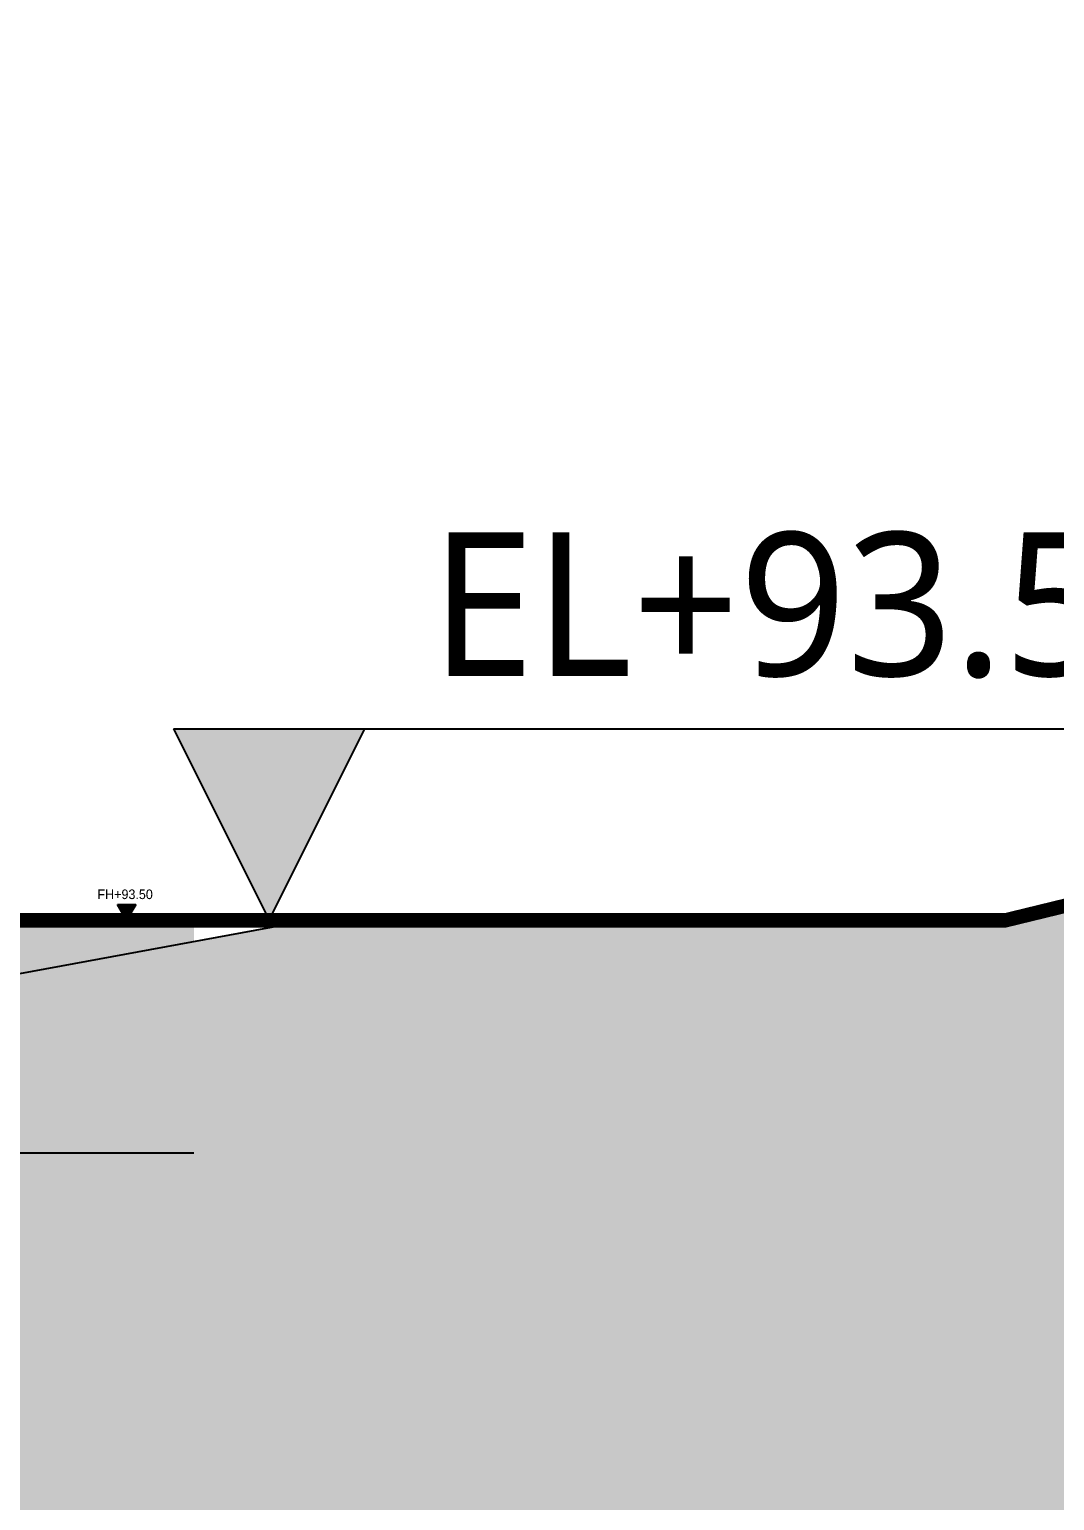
# Model space of a CAD drawing. Header units: millimetres. Extents: x 922366 to 1647943, y -534868 to 518781.
# Drawn here: x 1276432 to 1297848, y 168003 to 198729 of the extents above; entities that cross this region are included whole.
import ezdxf
from ezdxf.enums import TextEntityAlignment as Align
from ezdxf.xclip import XClip

# ---------------------------------------------------------------- set-up
doc = ezdxf.new("R2010")
doc.units = ezdxf.units.MM
doc.header["$XCLIPFRAME"] = 0
doc.layers.get('Defpoints').update_dxf_attribs({"color": 137})
for name, color, linetype in [('SYM-LEVEL', 7, 'Continuous'), ('XR-SECTION$0$ELE-7', 7, 'Continuous'), ('XR-SECTION$0$S-253', 253, 'Continuous'), ('XR-SECTION$0$버림콘크리트', 6, 'Continuous')]:
    doc.layers.add(name, color=color, linetype=linetype)
doc.styles.add('XR-SECTION$0$돋움', font='Dotum.ttf')
doc.styles.add('스타일1', font='malgun.ttf')

# ---------------------------------------------------------------- blocks, each defined once
blk = doc.blocks.new('XR-SECTION$0$단면레벨-1')
at = {"layer": 'Defpoints'}
blk.add_hatch(color=252, dxfattribs=at).paths.add_polyline_path([(2176.32, 144.32), (2178.59, 148.25), (2174.05, 148.25)])
at = {"layer": 'Defpoints', "color": 252}
for p, q in [((2174.05, 148.25), (2176.32, 144.32)), ((2178.59, 148.25), (2174.05, 148.25)), ((2176.32, 144.32), (2178.59, 148.25)), ((2178.59, 144.32), (2174.05, 144.32))]:
    blk.add_line(p, q, dxfattribs=at)
at = {"layer": 'Defpoints', "color": 252, "style": 'XR-SECTION$0$돋움'}
blk.add_attdef('GL.+1500', text='', height=2.81, dxfattribs=at).set_placement((2176.69, 150.85), align=Align.MIDDLE)
blk = doc.blocks.new('XR-SECTION')
at = {"layer": 'XR-SECTION$0$S-253'}
h = blk.add_hatch(color=252, dxfattribs=at)
h.dxf.hatch_style = 1
h.paths.add_polyline_path([(244606, 25473.637), (244606, 25643.637), (244706, 25643.637), (244706, 26033.637), (234206, 26033.637), (234206, 25643.637), (234306, 25643.637), (234306, 25473.637), (232606, 25473.637), (232606, 25643.637), (232706, 25643.637), (232706, 26033.637), (222206, 26033.637), (222206, 25643.637), (222306, 25643.637), (222306, 25473.637), (220606, 25473.637), (220606, 25643.637), (220706, 25643.637), (220706, 26033.637), (209800, 26033.637), (209800, 24943.637), (210460, 24943.637), (210460, 24443.637), (210573.75, 24443.637), (210560, 24416.137), (210560, 24273.637), (208357.5, 24273.637), (208357.5, 24443.637), (208460, 24443.637), (208460, 24943.637), (209050, 24943.637), (209050, 25943.637), (209030, 25943.637), (209030, 26043.637), (198450, 26043.637), (198450, 20890.305), (291450, 20890.305), (291450, 25743.637), (284685, 25743.637), (284685, 24943.637), (285085, 24943.637), (285085, 24643.637), (285135, 24643.637), (285135, 24583.637), (281460, 24583.637), (281460, 24443.637), (281573.75, 24443.637), (281560, 24416.137), (281560, 24273.637), (279357.5, 24273.637), (279357.5, 24443.637), (279460, 24443.637), (279460, 24943.637), (280100, 24943.637), (280100, 26033.637), (266600, 26033.637), (266600, 23643.637), (266700, 23643.637), (266700, 23583.637), (266700, 23383.637), (260925, 23383.637), (260925, 23583.637), (260925, 23643.637), (261025, 23643.637), (261025, 26033.637), (260206, 26033.637), (260206, 25643.637), (260306, 25643.637), (260306, 25473.637), (258606, 25473.637), (258606, 25643.637), (258706, 25643.637), (258706, 26033.637), (248525, 26033.637), (246206, 26033.637), (246206, 25643.637), (246306, 25643.637), (246306, 25473.637)])
at = {"layer": 'Defpoints', "color": 8}
blk.add_lwpolyline([(291450, 20890.305), (291450, 45890.305), (198450, 45890.305), (198450, 20890.305)], close=True, dxfattribs=at)
at = {"layer": 'XR-SECTION$0$ELE-7', "color": 8}
blk.add_line((284685, 25743.637), (291450, 25743.637), dxfattribs=at)
at = {"layer": 'XR-SECTION$0$버림콘크리트', "color": 8}
blk.add_line((286058.898, 25853.637), (286058.898, 25743.637), dxfattribs=at)
at = {"layer": 'Defpoints', "color": 8}
ref = blk.add_blockref('XR-SECTION$0$단면레벨-1', (468987.454, 13716.904), dxfattribs=dict(at, xscale=-83.33333333333333, yscale=83.33333333333333, zscale=83.33333333333333))
ref.add_attrib('GL.+1500', 'FH+93.50', dxfattribs={"color": 252, "height": 200, "style": 'XR-SECTION$0$돋움'}).set_placement((287596.757, 26287.405), align=Align.MIDDLE)
blk = doc.blocks.new('LEVEL2')
at = {"layer": 'SYM-LEVEL'}
blk.add_hatch(color=6, dxfattribs=at).paths.add_polyline_path([(2, 4), (-2, 4), (0, 0)])
at = {"layer": 'SYM-LEVEL', "color": 6}
for p, q in [((-2, 4), (6.348, 4)), ((-2, 4), (0, 0)), ((0, 0), (2, 4)), ((5.678, 4), (28.408, 4))]:
    blk.add_line(p, q, dxfattribs=at)
at = {"layer": 'SYM-LEVEL', "color": 3, "style": '스타일1'}
for tag, p in [('1층-바닥마감', (3.371, 5.105)), ('EL-+100', (3.371, 0.072))]:
    blk.add_attdef(tag, p, '', height=3, dxfattribs=at)

msp = doc.modelspace()

# ---------------------------------------------------------------- hatches: boundary and pattern name
h = msp.add_hatch(color=252)
h.dxf.hatch_style = 1
h.paths.add_polyline_path([(1356600, 168682.7), (1306200.5, 180622), (1298873.2, 180622), (1296822.2, 180122), (1282285, 180122), (1275970, 178962), (1272395, 178652), (1257535, 177762), (1251760, 177762), (1251760, 178022), (1251860, 178652), (1199192.5, 178652), (1199192.5, 179322), (1199865, 179322), (1199865, 179868.5), (1199865, 180622), (1171381.9, 180622), (1170685, 180622), (1167766.4, 180086.2), (1165888.6, 179122), (1154535, 179122), (1154535, 179422), (1154030.1, 179422), (1135400, 191492.6), (1105400, 199550.2), (1105400, 148088.7), (1356600, 148088.7)])

# ---------------------------------------------------------------- linework, layer by layer
for q in [(1282285, 180122), (1296822.2, 180122)]:
    msp.add_line((1291832.5, 180122), q)
at = {"const_width": 300}
msp.add_lwpolyline([(1275720, 180122), (1282285, 180122), (1296822.2, 180122), (1298873.2, 180622), (1306200.5, 180622), (1356600, 168682.7)], dxfattribs=at)
at = {"layer": 'Defpoints'}
msp.add_lwpolyline([(1170685, 180622), (1199865, 180622), (1199865, 179868.5), (1199865, 179322), (1199295, 179322), (1199295, 178822), (1199192.5, 178822), (1199192.5, 178652), (1251860, 178652), (1251860, 178022), (1251760, 178022), (1251760, 177762), (1257535, 177762), (1272395, 178652), (1275970, 178962), (1282285, 180122), (1296822.2, 180122), (1298873.2, 180622), (1306200.5, 180622), (1356600, 168682.7), (1356600, 148088.7), (1105400, 148088.7)], dxfattribs=at)

# ---------------------------------------------------------------- block references
ref = msp.add_blockref('XR-SECTION', (990835, 154378.4))
XClip(ref).set_block_clipping_path([(206242.8352452423, 20890.304656419), (289034.4951767688, 43917.4244884686)])
at = {"layer": 'SYM-LEVEL'}
ref = msp.add_blockref('LEVEL2', (1281438.5, 180122), dxfattribs=dict(at, xscale=1000, yscale=1000, zscale=1000))
ref.add_attrib('1층-바닥마감', 'EL+93.50', (1284809.7, 185227.4), dxfattribs={"color": 3, "height": 3000, "style": '스타일1'})

doc.saveas('drawing.dxf')
